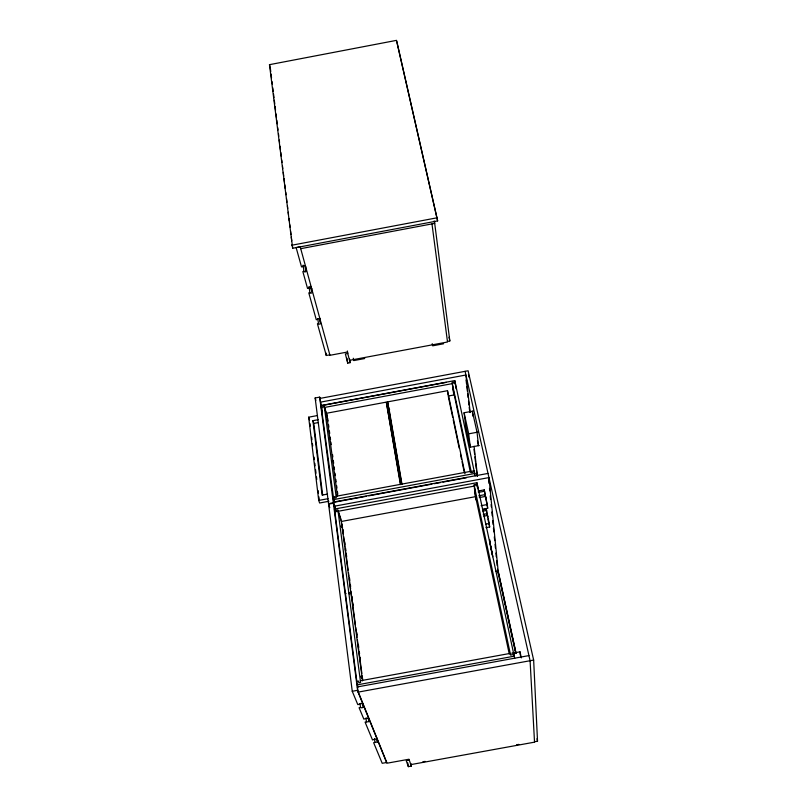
<?xml version="1.0" encoding="UTF-8"?>
<svg xmlns="http://www.w3.org/2000/svg" width="807" height="807" viewBox="0 0 807 807"><rect width="100%" height="100%" fill="white"/><g stroke="black" fill="none" stroke-linecap="round" stroke-linejoin="round"><path stroke-width="1.21" d="M377.626 741.966L373.641 742.692L382.215 763.301L386.775 762.474L377.565 739.696L376.768 739.837L377.626 741.966L377.121 738.234M269.477 64.671L396.56 40.35L437.636 220.906L292.669 248.274L269.477 64.671L270.022 66.789M291.811 245.227L437.243 217.769M300.648 248.687L434.701 223.388L434.146 220.936M305.732 266.915L304.864 266.31A1.13 0.757 -6.8 0 0 303.553 265.785A1.13 0.757 -6.8 0 0 302.645 266.724L301.536 266.935L296.129 247.578L300.204 246.811L329.952 355.302L347.403 352.034L350.087 362.676L347.716 363.12L345.366 353.92L347.767 353.476L347.383 350.984M305.813 267.208L305.147 267.329L306.146 270.95A1.13 0.746 -6.9 0 1 305.238 271.888A1.13 0.746 -6.9 0 1 303.936 271.374L302.837 271.576L307.548 288.442L308.627 288.23A1.1 0.716 -7.1 0 1 309.515 287.332A1.1 0.716 -7.1 0 1 310.796 287.827L311.633 288.402M310.735 286.314L311.058 288.805L311.714 288.674M320.228 319.653L319.421 319.128A1.069 0.666 -7.5 0 0 318.2 318.674A1.069 0.666 -7.5 0 0 317.333 319.522L316.283 319.713L308.788 292.87L309.858 292.669A1.1 0.706 -7.2 0 0 311.129 293.153A1.1 0.706 -7.2 0 0 312.016 292.255L311.058 288.805M320.298 319.915L319.673 320.036L320.561 323.254A1.059 0.666 -7.5 0 1 319.693 324.091A1.059 0.666 -7.5 0 1 318.483 323.647L317.444 323.839L326.28 355.494L329.892 354.818M447.441 341.391L449.832 340.947L434.459 221.511M349.502 360.336L447.522 341.997L431.977 223.902M364.724 358.54L353.839 360.568L353.264 358.227M443.578 343.782L432.673 345.82L432.229 343.711M329.77 507.664L328.52 503.649L315.154 397.972L319.653 397.135L320.379 399.526M534.506 741.754L537.523 741.209L533.649 660.076L468.1 370.766L320.036 398.406L320.52 402.128L465.911 375.003L470.199 412.518M475.192 475.938L454.785 380.591L321.085 405.538L334.058 502.025M321.579 405.628L446.332 382.357M321.408 408.039L322.911 407.757L322.75 406.506L324.253 406.224L336.277 497.677L334.693 497.969L334.512 496.577L332.918 496.87L334.421 501.44M400.706 484.634L386.321 402.118L326.502 413.265L337.467 496.103M401.704 484.2L387.572 401.886L447.502 390.709L464.993 473.749M328.913 501.268L319.622 502.993L318.725 500.431L308.657 417.189L317.524 415.534M327.541 494.086L322.094 495.095L312.914 420.679L318.119 419.701M448.863 395.924L453.806 395.006L452.293 383.628L324.414 407.474L327.4 417.401M312.914 420.679L313.792 423.403L317.938 422.636M387.461 409.926L389.61 409.522M479.247 445.525L470.299 447.189L465.76 426.298L464.096 412.75L473.094 411.076M470.299 447.189L468.696 433.833L477.805 432.138M336.095 496.275L471.117 471.268M318.725 500.431L328.046 498.696M333.281 499.664L474.899 473.437M488.023 473.427L333.462 502.055L335.187 509.863M334.138 502.257L366.287 496.305M368.759 495.851L431.836 484.17M434.307 483.706L440.491 482.566M442.972 482.102L466.466 477.754M328.52 503.649L333.321 502.761L335.268 508.682M333.382 503.235L328.58 504.123L352.255 691.286L357.783 704.572L359.226 704.38A1.473 0.525 -8.6 0 1 360.467 703.543A1.473 0.525 -8.6 0 1 362.111 703.785L363.17 704.118L357.592 690.308L333.382 503.235L335.268 508.955M334.007 506.282L488.951 477.593L498.595 575.522M358.157 687.029L357.289 684.85L334.502 509.056L476.907 482.697L514.684 658.441M334.865 511.89L336.469 511.598L336.287 510.175L337.891 509.883L360.588 682.49L358.822 682.813L358.601 681.088L356.835 681.411M478.077 491.019L484.261 489.869L485.683 498.09L485.511 496.406L479.318 497.556M478.38 492.401L484.563 491.251M478.773 495.78L484.926 494.641M481.133 505.676L487.297 504.536L485.511 496.406M482.737 509.167L487.69 508.259L487.297 504.536M482.616 509.802L486.318 509.116L487.7 517.075L487.529 515.481L483.827 516.167M482.909 511.154L486.611 510.478M483.272 514.362L486.954 513.676M485.582 524.157L489.284 523.471L487.529 515.481M485.945 527.667L489.647 526.991L489.284 523.471M495.669 571.386L498.141 570.932L516.087 653.267M360.366 680.765L510.216 653.388M513.827 652.954L520.011 651.824L521.342 657.887M357.289 684.85L514.493 656.141M528.928 655.597L357.41 686.918L358.086 692.124L386.886 763.24L408.947 759.236L411.348 766.105L408.352 766.65L406.234 760.719L409.27 760.164M352.255 691.286L357.592 690.308M358.086 692.124L533.649 660.076M422.868 761.798L425.158 761.384M516.541 744.8L518.83 744.387M410.824 764.602L534.527 742.158L530.088 660.721L465.084 371.331M360.527 707.467L359.095 707.729L363.846 719.138L366.822 718.109L369.071 718.694L363.251 704.319L362.393 704.481L363.392 706.952A1.463 0.514 -8.6 0 1 362.161 707.699A1.463 0.514 -8.6 0 1 360.527 707.467L360.043 703.734M369.253 721.357L368.305 719.027L369.142 718.876L377.494 739.525L375.366 739.01L372.511 739.969L365.087 722.114L369.162 721.619L368.92 718.866M334.502 509.056L335.228 511.275M334.249 504.446L335.43 508.037M342.975 531.208L343.5 532.812M308.657 417.189L309.545 419.922M338.627 512.142L340.836 518.931M315.154 397.972L315.89 400.343M321.741 409.139L322.507 411.631M320.52 402.128L321.62 405.739M324.918 408.433L327.228 416.15M437.636 220.906L396.711 41.429M477.401 440.753L478.501 445.666L477.048 432.28L472.337 411.217L472.892 416.15M487.69 508.259L484.261 489.869M449.025 337.265L449.832 340.947M536.988 738.748L537.523 741.209M487.882 518.901L489.647 526.991M464.096 412.75L468.696 433.833M498.262 572.153L515.905 653.145M499.17 577.328L515.723 653.367M387.572 401.886L388.54 406.325M490.323 545.482L492.522 555.589M470.35 472.287L452.636 386.946M509.278 654.053L475.273 495.266L474.425 488.215M448.288 396.348L452.697 417.32M453.221 419.791L459.193 448.167M460.494 454.331L461.523 459.274M462.048 461.735L464.126 471.611M345.789 593.599L345.638 592.994L345.648 593.599M341.482 526.295C340.917 524.025 341.946 528.686 341.371 526.416M349.179 593.206C348.574 590.653 349.663 595.768 349.038 593.206M388.782 407.444L402.007 484.402M386.321 402.118L400.393 484.442M337.417 495.599C337.689 497.909 337.044 493.269 337.286 495.548M349.522 358.954L350.087 362.676M410.975 763.614L411.348 766.105M346.97 358.157L347.716 363.12M407.797 762.918L408.352 766.65M447.502 390.709L448.127 395.218M325.947 353.022L326.28 355.494M319.885 318.301L320.561 323.254M317.807 318.694L318.483 323.647M374.468 738.718L374.973 742.45M311.522 288.543L311.845 291.024M343.036 529.281L343.378 531.874M344.7 541.82L345.033 544.301M345.527 548.024L345.86 550.515M346.354 554.238L346.687 556.729M349.492 577.842L349.824 580.334M350.319 584.056L350.652 586.538M351.973 596.484L352.306 598.965M352.8 602.698L353.133 605.179M356.765 632.506L357.098 634.998M358.419 644.934L358.752 647.416M359.246 651.148L359.579 653.63M360.073 657.362L360.406 659.844M342.027 524.056L342.521 527.788M342.854 530.27L343.348 534.012M343.681 536.494L345.003 546.45M345.335 548.942L348.14 570.095M348.473 572.587L348.967 576.319M349.3 578.811L349.794 582.543M350.127 585.035L350.621 588.767M350.954 591.259L352.276 601.215M352.609 603.697L355.423 624.86M355.746 627.352L356.24 631.084M356.573 633.566L357.067 637.308M357.4 639.79L358.722 649.746M359.054 652.238L361.869 673.391M362.202 675.883L362.696 679.615M327.733 418.5L328.056 420.982M328.55 424.714L328.883 427.196M329.377 430.928L329.71 433.409M330.204 437.142L330.527 439.623M330.86 442.105L331.193 444.596M332.514 454.533L332.837 457.024M333.331 460.747L333.664 463.238M334.159 466.96L334.491 469.442M334.986 473.174L335.308 475.656M335.813 479.388L336.136 481.87M336.63 485.602L336.963 488.084M337.457 491.816L337.79 494.298M341.21 520.061L362.545 680.866M309.041 286.465L309.858 292.669M365.975 718.119L366.469 721.862M305.813 268.459L306.146 270.95M363.069 704.461L363.392 706.952M303.129 265.13L303.936 271.374M319.653 397.135L333.321 502.761M456.046 388.752L455.319 383.063L453.806 383.345L453.534 382.104L452.031 382.387L471.409 472.64L473.003 472.347L472.71 470.965L474.304 470.673L474.728 474.244M454.785 380.591L455.259 384.314M270.295 67.849L270.759 71.581M271.061 74.062L271.525 77.795M271.989 81.537L272.302 84.019M272.766 87.751L273.22 91.484M273.533 93.975L273.997 97.708M274.309 100.199L274.763 103.932M275.076 106.423L275.54 110.156M276.004 113.888L276.468 117.62M276.771 120.112L277.235 123.844M277.699 127.577L278.012 130.058M278.476 133.801L278.778 136.282M279.242 140.015L279.555 142.506M280.019 146.238L280.483 149.971M280.786 152.462L281.25 156.195M281.714 159.927L282.026 162.419M282.48 166.151L282.793 168.633M283.257 172.375L283.721 176.108M284.024 178.589L284.488 182.321M284.8 184.813L285.264 188.545M285.728 192.278L286.031 194.769M286.495 198.502L286.959 202.234M287.423 205.967L287.736 208.458M288.2 212.191L288.502 214.682M288.967 218.415L289.279 220.896M289.743 224.628L290.046 227.12M290.51 230.852L290.974 234.585M291.287 237.076L291.741 240.809M292.205 244.541L292.669 248.274M313.792 423.403L322.669 495.195M309.999 423.645L310.292 426.116M311.653 437.283L311.946 439.754M312.4 443.477L312.702 445.958M314.054 457.115L314.357 459.597M314.811 463.319L315.103 465.8M315.557 469.513L316.011 473.235M316.465 476.957L316.758 479.439M318.119 490.595L318.412 493.077M318.866 496.789L319.168 499.271M475.757 498.212L475.959 499.896M477.926 489.022L477.512 485.491L475.908 485.794L475.605 484.392L473.991 484.684L510.579 655.092L512.354 654.759L511.991 653.065L513.756 652.742L514.039 656.061M476.907 482.697L477.583 488.467M474.062 446.271L477.492 476.291M466.083 380.006L466.517 383.799M466.799 386.2L467.384 391.284M467.646 393.634L468.1 397.518M468.504 401.069L468.958 405.003M469.22 407.273L469.815 412.488M474.052 449.408L474.627 454.361M474.909 456.843L475.474 461.796M475.686 463.622L476.261 468.615M476.473 470.471L477.119 476.1M468.514 374.509L468.786 377.01M490.898 547.196L490.737 545.744L492.764 556.709M490.182 543.888L489.577 539.651L490.081 544.362M486.318 509.116L486.873 514.281M488.639 479.651L489.002 483.383M489.496 488.356L489.748 490.848M490.242 495.821L490.606 499.553M491.1 504.536L491.352 507.018M491.846 512.001L492.209 515.734M492.704 520.707L493.077 524.439M493.45 528.171L493.813 531.904M494.308 536.887L494.681 540.619M495.054 544.352L495.417 548.084M495.912 553.057L496.285 556.79M496.658 560.522L497.152 565.495M497.516 569.228L497.889 572.96M498.726 574.281L498.908 576.107M520.011 651.824L520.233 654.991M361.193 676.105L361.506 677.85L361.193 676.105M327.571 421.224L327.299 419.771L327.541 421.234M474.294 486.086L338.072 511.295L341.391 521.463L475.565 496.658L474.294 486.086"/></g></svg>
